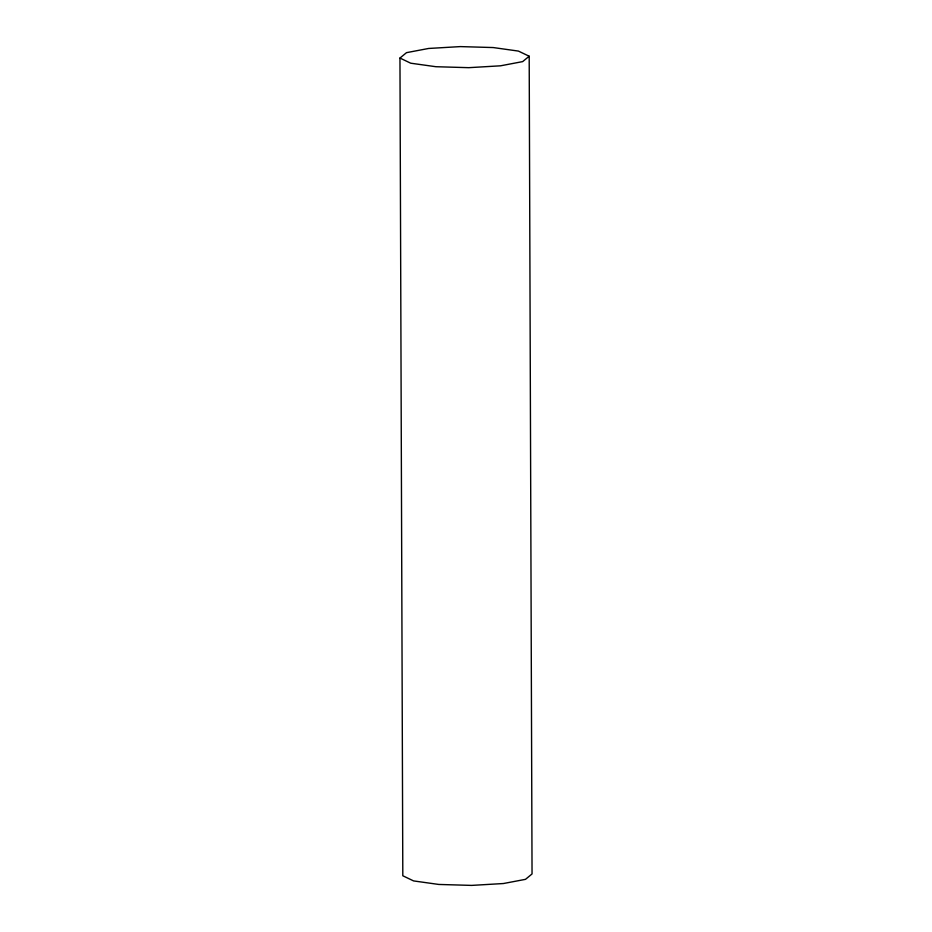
<?xml version="1.0" encoding="UTF-8"?>
<svg xmlns="http://www.w3.org/2000/svg" width="932" height="932" viewBox="0 0 932 932"><rect width="100%" height="100%" fill="white"/><g stroke="black" fill="none" stroke-linecap="round" stroke-linejoin="round"><path stroke-width="1.4" d="M399.956 58.052L406.503 52.658L428.615 48.464L460.361 46.6L493.226 47.555L518.425 51.085L529.19 56.235L532.044 873.948L525.497 879.342L503.385 883.536L471.639 885.4L438.774 884.445L413.575 880.915L402.81 875.765L399.956 58.052L410.721 63.201L435.92 66.72L468.784 67.675L500.531 65.811L522.642 61.617L529.19 56.235"/></g></svg>
